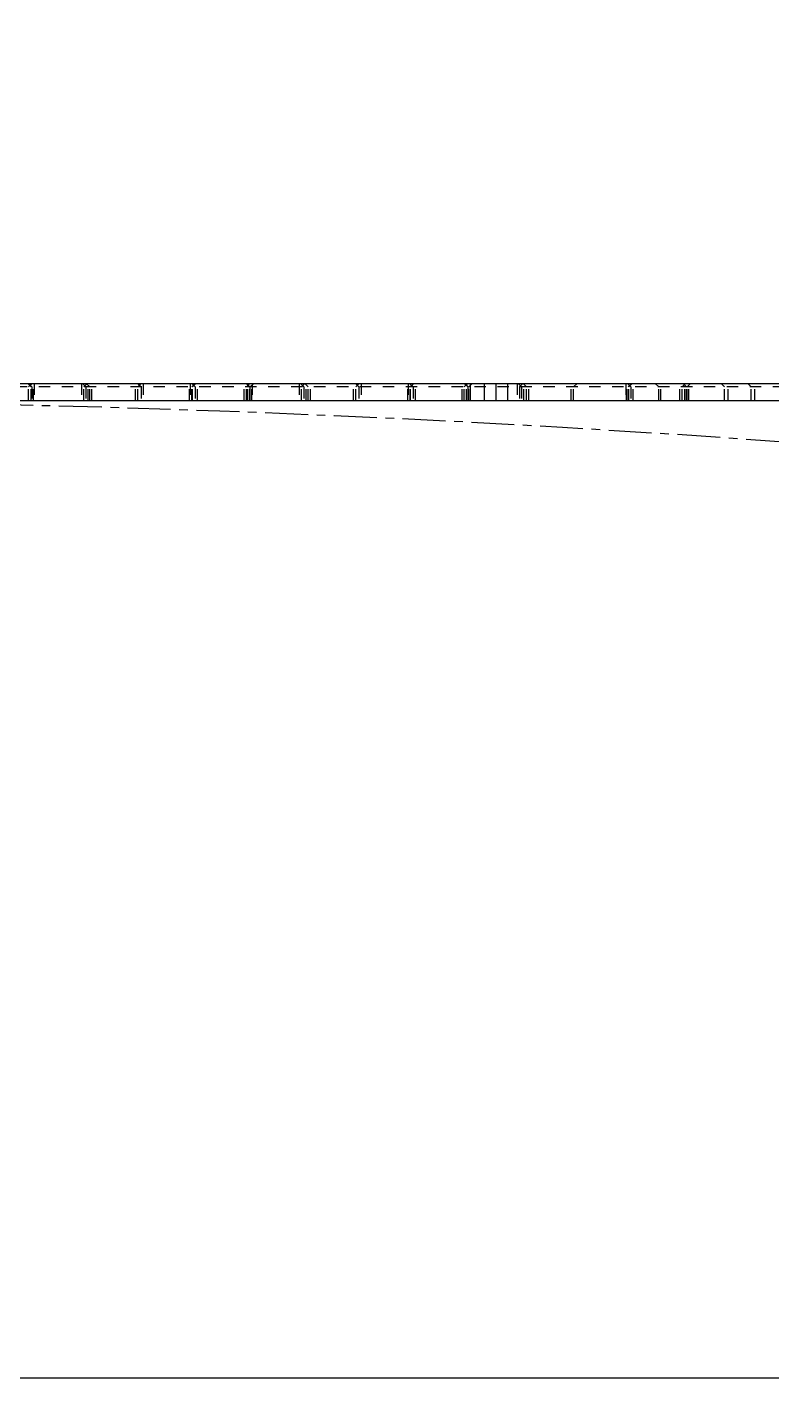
# Model space of a CAD drawing. Header units: inches. Extents: x 1246 to 1707, y -383 to -57.
# Drawn here: x 1511.8 to 1576.7, y -383.2 to -265.3 of the extents above; entities that cross this region are included whole.
import ezdxf

# ---------------------------------------------------------------- set-up
doc = ezdxf.new("R2010")
doc.units = ezdxf.units.IN
doc.header["$LTSCALE"] = 10
doc.header["$MEASUREMENT"] = 0
doc.linetypes.add('CENTER', pattern=[0.6, 0.375, -0.075, 0.075, -0.075])
doc.linetypes.add('HIDDEN', pattern=[0.2, 0.1, -0.1])
doc.layers.get('0').update_dxf_attribs({"linetype": 'CONTINUOUS'})
doc.layers.add('DEFAULT_2', color=8, linetype='HIDDEN')

msp = doc.modelspace()

# ---------------------------------------------------------------- linework, layer by layer
at = {"color": 7, "linetype": 'Continuous'}
for p, q in [((1319.631, -296.386), (1637.927, -296.386)), ((1551.662, -297.886), (1551.662, -296.386)), ((1552.662, -297.886), (1552.662, -296.386)), ((1553.662, -296.386), (1553.662, -297.886)), ((1319.631, -297.886), (1637.927, -297.886))]:
    msp.add_line(p, q, dxfattribs=at)
msp.add_lwpolyline([(1246.028, -383.164), (1706.844, -383.164), (1706.844, -57.335), (1246.028, -57.335)], close=True)
at = {"linetype": 'CENTER'}
msp.add_arc((1478.779, -1654.649), 1356.763, 83.263712, 96.736288, dxfattribs=at)
at = {"layer": 'DEFAULT_2', "color": 8, "linetype": 'HIDDEN'}
for p, q in [((1613.786, -296.686), (1326.897, -296.686)), ((1512.13, -296.686), (1511.83, -296.386)), ((1512.192, -296.686), (1511.892, -296.386)), ((1511.897, -296.686), (1512.197, -296.386)), ((1511.897, -297.886), (1511.897, -296.686)), ((1512.13, -297.886), (1512.13, -296.686)), ((1512.192, -296.686), (1512.192, -297.886)), ((1512.33, -297.886), (1512.33, -296.386)), ((1512.392, -296.386), (1512.392, -297.886)), ((1516.502, -296.386), (1516.502, -297.886)), ((1516.897, -296.686), (1516.597, -296.386)), ((1517.002, -296.386), (1516.702, -296.686)), ((1516.702, -297.886), (1516.702, -296.686)), ((1516.897, -296.686), (1516.897, -297.886)), ((1517.227, -296.686), (1516.927, -296.386)), ((1517.097, -297.886), (1517.097, -296.386)), ((1517.227, -297.886), (1517.227, -296.686)), ((1517.427, -297.886), (1517.427, -296.386)), ((1521.227, -297.886), (1521.227, -296.386)), ((1521.702, -296.686), (1521.402, -296.386)), ((1521.427, -296.686), (1521.727, -296.386)), ((1521.427, -297.886), (1521.427, -296.686)), ((1521.702, -296.686), (1521.702, -297.886)), ((1521.902, -296.386), (1521.902, -297.886)), ((1525.93, -297.886), (1525.93, -296.386)), ((1525.992, -296.386), (1525.992, -297.886)), ((1526.427, -296.686), (1526.127, -296.386)), ((1526.43, -296.386), (1526.13, -296.686)), ((1526.13, -297.886), (1526.13, -296.686)), ((1526.492, -296.386), (1526.192, -296.686)), ((1526.192, -297.886), (1526.192, -296.686)), ((1526.427, -296.686), (1526.427, -297.886)), ((1526.627, -297.886), (1526.627, -296.386)), ((1530.697, -297.886), (1530.697, -296.386)), ((1531.18, -296.686), (1530.88, -296.386)), ((1531.192, -296.686), (1530.892, -296.386)), ((1530.897, -296.686), (1531.197, -296.386)), ((1530.897, -297.886), (1530.897, -296.686)), ((1531.027, -297.886), (1531.027, -296.386)), ((1531.18, -297.886), (1531.18, -296.686)), ((1531.192, -296.686), (1531.192, -297.886)), ((1531.527, -296.386), (1531.227, -296.686)), ((1531.227, -297.886), (1531.227, -296.686)), ((1531.38, -297.886), (1531.38, -296.386)), ((1531.392, -296.386), (1531.392, -297.886)), ((1535.502, -296.386), (1535.502, -297.886)), ((1535.897, -296.686), (1535.597, -296.386)), ((1536.002, -296.386), (1535.702, -296.686)), ((1535.702, -297.886), (1535.702, -296.686)), ((1535.897, -296.686), (1535.897, -297.886)), ((1536.277, -296.686), (1535.977, -296.386)), ((1536.097, -297.886), (1536.097, -296.386)), ((1536.277, -297.886), (1536.277, -296.686)), ((1536.477, -297.886), (1536.477, -296.386)), ((1540.227, -297.886), (1540.227, -296.386)), ((1540.702, -296.686), (1540.402, -296.386)), ((1540.427, -296.686), (1540.727, -296.386)), ((1540.427, -297.886), (1540.427, -296.686)), ((1540.702, -296.686), (1540.702, -297.886)), ((1540.902, -296.386), (1540.902, -297.886)), ((1544.98, -297.886), (1544.98, -296.386)), ((1544.992, -296.386), (1544.992, -297.886)), ((1545.427, -296.686), (1545.127, -296.386)), ((1545.48, -296.386), (1545.18, -296.686)), ((1545.18, -297.886), (1545.18, -296.686)), ((1545.492, -296.386), (1545.192, -296.686)), ((1545.192, -297.886), (1545.192, -296.686)), ((1545.427, -296.686), (1545.427, -297.886)), ((1545.627, -297.886), (1545.627, -296.386)), ((1549.697, -297.886), (1549.697, -296.386)), ((1550.192, -296.686), (1549.892, -296.386)), ((1549.897, -296.686), (1550.197, -296.386)), ((1549.897, -297.886), (1549.897, -296.686)), ((1550.23, -296.686), (1549.93, -296.386)), ((1550.077, -297.886), (1550.077, -296.386)), ((1550.192, -296.686), (1550.192, -297.886)), ((1550.23, -297.886), (1550.23, -296.686)), ((1550.577, -296.386), (1550.277, -296.686)), ((1550.277, -297.886), (1550.277, -296.686)), ((1550.392, -296.386), (1550.392, -297.886)), ((1550.43, -297.886), (1550.43, -296.386)), ((1554.502, -296.386), (1554.502, -297.886)), ((1554.897, -296.686), (1554.597, -296.386)), ((1555.002, -296.386), (1554.702, -296.686)), ((1554.702, -296.686), (1554.702, -297.886)), ((1554.897, -296.686), (1554.897, -297.886)), ((1555.327, -296.686), (1555.027, -296.386)), ((1555.097, -297.886), (1555.097, -296.386)), ((1555.327, -297.886), (1555.327, -296.686)), ((1555.527, -297.886), (1555.527, -296.386)), ((1559.227, -297.886), (1559.227, -296.386)), ((1559.427, -296.686), (1559.727, -296.386)), ((1559.427, -297.886), (1559.427, -296.686)), ((1563.992, -296.386), (1563.992, -297.886)), ((1564.03, -297.886), (1564.03, -296.386)), ((1564.427, -296.686), (1564.127, -296.386)), ((1564.492, -296.386), (1564.192, -296.686)), ((1564.192, -297.886), (1564.192, -296.686)), ((1564.53, -296.386), (1564.23, -296.686)), ((1564.23, -297.886), (1564.23, -296.686)), ((1564.427, -296.686), (1564.427, -297.886)), ((1564.627, -297.886), (1564.627, -296.386)), ((1566.847, -296.686), (1566.547, -296.386)), ((1566.847, -297.886), (1566.847, -296.686)), ((1567.047, -297.886), (1567.047, -296.386)), ((1568.697, -297.886), (1568.697, -296.386)), ((1568.897, -296.686), (1569.197, -296.386)), ((1568.897, -297.886), (1568.897, -296.686)), ((1569.28, -296.686), (1568.98, -296.386)), ((1569.127, -297.886), (1569.127, -296.386)), ((1569.28, -297.886), (1569.28, -296.686)), ((1569.627, -296.386), (1569.327, -296.686)), ((1569.327, -297.886), (1569.327, -296.686)), ((1569.48, -297.886), (1569.48, -296.386)), ((1572.597, -296.686), (1572.297, -296.386)), ((1572.597, -297.886), (1572.597, -296.686)), ((1572.897, -297.886), (1572.897, -296.386)), ((1574.922, -296.686), (1574.622, -296.386)), ((1574.922, -297.886), (1574.922, -296.686)), ((1575.222, -297.886), (1575.222, -296.386))]:
    msp.add_line(p, q, dxfattribs=at)

doc.saveas('drawing.dxf')
